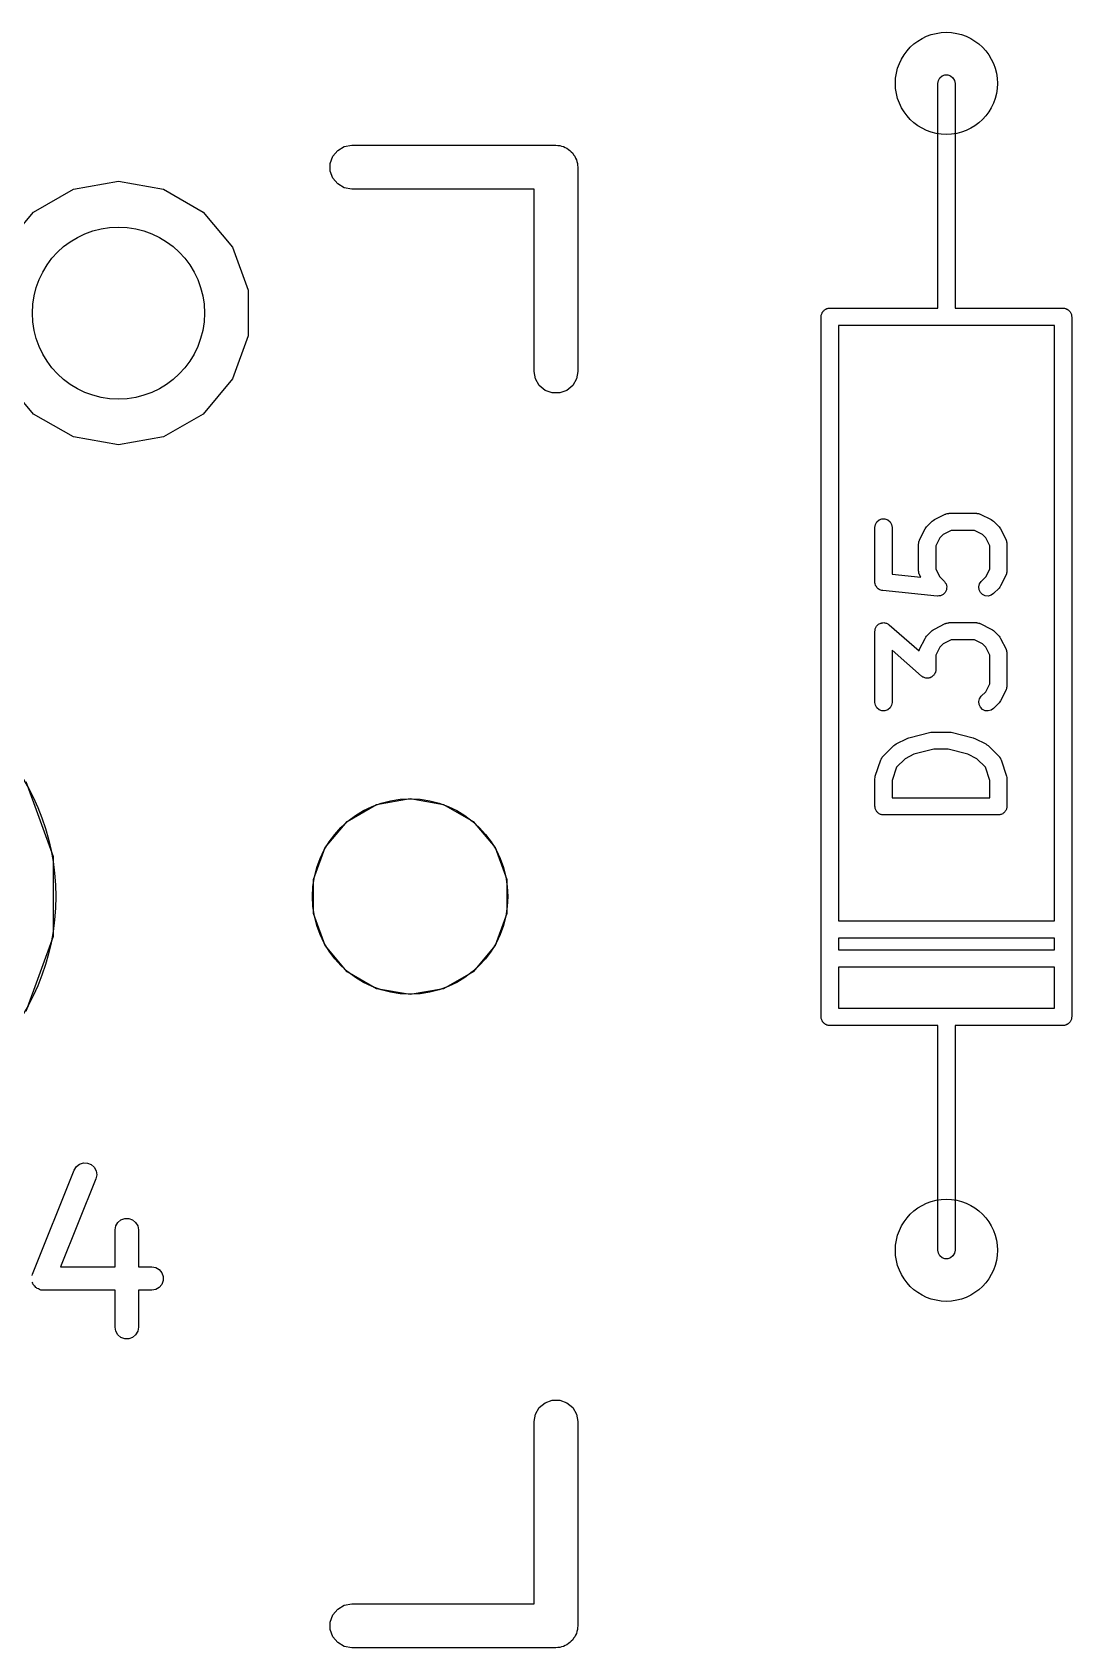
# Model space of a CAD drawing. Extents: x 35 to 203, y -146 to -25.
# Drawn here: x 114.04 to 123.09, y -104.54 to -90.48 of the extents above; entities that cross this region are included whole.
import ezdxf

# ---------------------------------------------------------------- set-up
doc = ezdxf.new("R2010")
doc.units = 0
doc.header["$MEASUREMENT"] = 0
doc.layers.get('0').update_dxf_attribs({"linetype": 'CONTINUOUS'})
doc.layers.add('BLACK', color=7, linetype='CONTINUOUS')

# ---------------------------------------------------------------- blocks, each defined once
blk = doc.blocks.new('PCB詳細')
at = {"layer": 'BLACK'}
for p, q in [((121.943, -90.8718), (121.962, -90.855)), ((121.962, -90.855), (121.987, -90.8461)), ((121.987, -90.8461), (122.013, -90.8461)), ((122.013, -90.8461), (122.037, -90.855)), ((122.037, -90.855), (122.057, -90.8718)), ((121.925, -90.92), (121.93, -90.8943)), ((121.925, -92.19), (121.925, -90.92)), ((121.93, -90.8943), (121.943, -90.8718)), ((122.057, -90.8718), (122.07, -90.8943)), ((122.07, -90.8943), (122.075, -90.92)), ((122.075, -90.92), (122.075, -92.19)), ((116.634, -91.6169), (116.657, -91.5547)), ((116.657, -91.5547), (116.7, -91.5041)), ((116.7, -91.5041), (116.757, -91.471)), ((116.757, -91.471), (116.822, -91.4595)), ((116.822, -91.4595), (118.6, -91.4595)), ((118.6, -91.4595), (118.616, -91.4624)), ((118.616, -91.4624), (118.633, -91.4624)), ((118.633, -91.4624), (118.649, -91.4681)), ((118.649, -91.4681), (118.665, -91.471)), ((118.665, -91.471), (118.68, -91.4793)), ((118.68, -91.4793), (118.695, -91.485)), ((118.695, -91.485), (118.708, -91.4957)), ((118.708, -91.4957), (118.722, -91.5041)), ((118.722, -91.5041), (118.733, -91.5168)), ((118.733, -91.5168), (118.746, -91.5275)), ((118.746, -91.5275), (118.754, -91.542)), ((118.754, -91.542), (118.765, -91.5547)), ((118.765, -91.5547), (118.771, -91.5704)), ((116.634, -91.6831), (116.634, -91.6169)), ((116.657, -91.7452), (116.634, -91.6831)), ((118.771, -91.5704), (118.779, -91.5848)), ((118.779, -91.5848), (118.782, -91.6013)), ((118.782, -91.6013), (118.788, -91.6169)), ((118.788, -91.6169), (118.788, -91.6336)), ((118.788, -91.6336), (118.79, -91.65)), ((118.79, -91.65), (118.79, -93.428)), ((114.398, -91.8418), (114.79, -91.7726)), ((114.79, -91.7726), (115.182, -91.8418)), ((116.7, -91.7959), (116.657, -91.7452)), ((116.757, -91.829), (116.7, -91.7959)), ((116.822, -91.8405), (116.757, -91.829)), ((118.409, -91.8405), (116.822, -91.8405)), ((118.409, -93.428), (118.409, -91.8405)), ((114.052, -92.0411), (114.398, -91.8418)), ((115.182, -91.8418), (115.528, -92.0411)), ((113.796, -92.3463), (114.052, -92.0411)), ((115.528, -92.0411), (115.784, -92.3463)), ((121.925, -92.877), (121.925, -92.19)), ((122.075, -92.19), (122.075, -92.877)), ((115.784, -92.3463), (115.92, -92.7208)), ((115.92, -92.7208), (115.92, -93.1192)), ((120.909, -92.952), (120.91, -92.9455)), ((120.909, -99.048), (120.909, -92.952)), ((120.91, -92.939), (120.912, -92.9328)), ((120.91, -92.9455), (120.91, -92.939)), ((120.912, -92.9328), (120.914, -92.9263)), ((120.914, -92.9263), (120.917, -92.9207)), ((120.917, -92.9207), (120.919, -92.9145)), ((120.919, -92.9145), (120.923, -92.9095)), ((120.923, -92.9095), (120.927, -92.9038)), ((120.927, -92.9038), (120.932, -92.8996)), ((120.932, -92.8996), (120.936, -92.8945)), ((120.936, -92.8945), (120.941, -92.8913)), ((120.941, -92.8913), (120.947, -92.887)), ((120.947, -92.887), (120.953, -92.8848)), ((120.953, -92.8848), (120.958, -92.8815)), ((120.958, -92.8815), (120.965, -92.8804)), ((120.965, -92.8804), (120.971, -92.8781)), ((120.971, -92.8781), (120.978, -92.8781)), ((120.978, -92.8781), (120.984, -92.877)), ((120.984, -92.877), (121.925, -92.877)), ((122.075, -92.877), (123.016, -92.877)), ((123.016, -92.877), (123.022, -92.8781)), ((123.022, -92.8781), (123.029, -92.8781)), ((123.029, -92.8781), (123.035, -92.8804)), ((123.035, -92.8804), (123.042, -92.8815)), ((123.042, -92.8815), (123.047, -92.8848)), ((123.047, -92.8848), (123.053, -92.887)), ((123.053, -92.887), (123.059, -92.8913)), ((123.059, -92.8913), (123.064, -92.8945)), ((123.064, -92.8945), (123.068, -92.8996)), ((123.068, -92.8996), (123.073, -92.9038)), ((123.073, -92.9038), (123.077, -92.9095)), ((123.077, -92.9095), (123.081, -92.9145)), ((123.081, -92.9145), (123.083, -92.9207)), ((123.083, -92.9207), (123.086, -92.9263)), ((123.086, -92.9263), (123.088, -92.9328)), ((123.088, -92.9328), (123.09, -92.939)), ((123.09, -92.939), (123.09, -92.9455)), ((123.09, -92.9455), (123.091, -92.952)), ((123.091, -92.952), (123.091, -99.048)), ((122, -93.027), (121.059, -93.027)), ((121.059, -93.027), (121.059, -98.211)), ((122.941, -93.027), (122, -93.027)), ((122.941, -98.211), (122.941, -93.027)), ((115.92, -93.1192), (115.784, -93.4937)), ((114.052, -93.7989), (113.796, -93.4937)), ((115.784, -93.4937), (115.528, -93.7989)), ((118.421, -93.4932), (118.409, -93.428)), ((118.454, -93.5505), (118.421, -93.4932)), ((118.779, -93.4932), (118.746, -93.5505)), ((118.79, -93.428), (118.779, -93.4932)), ((118.505, -93.593), (118.454, -93.5505)), ((118.567, -93.6156), (118.505, -93.593)), ((118.633, -93.6156), (118.567, -93.6156)), ((118.695, -93.593), (118.633, -93.6156)), ((118.746, -93.5505), (118.695, -93.593)), ((114.398, -93.9982), (114.052, -93.7989)), ((115.528, -93.7989), (115.182, -93.9982)), ((114.79, -94.0674), (114.398, -93.9982)), ((115.182, -93.9982), (114.79, -94.0674)), ((121.377, -94.7857), (121.382, -94.7601)), ((121.377, -95.2619), (121.377, -94.7857)), ((121.382, -94.7601), (121.395, -94.7375)), ((121.395, -94.7375), (121.415, -94.7208)), ((121.415, -94.7208), (121.439, -94.7119)), ((121.439, -94.7119), (121.465, -94.7119)), ((121.465, -94.7119), (121.49, -94.7208)), ((121.49, -94.7208), (121.51, -94.7375)), ((121.51, -94.7375), (121.523, -94.7601)), ((121.523, -94.7601), (121.527, -94.7857)), ((121.527, -94.7857), (121.527, -95.194)), ((121.814, -94.7998), (121.821, -94.7901)), ((121.821, -94.7901), (121.828, -94.7803)), ((121.828, -94.7803), (121.876, -94.7327)), ((121.876, -94.7327), (121.885, -94.7258)), ((121.885, -94.7258), (121.895, -94.7186)), ((121.895, -94.7186), (121.99, -94.671)), ((121.99, -94.671), (121.994, -94.6698)), ((121.994, -94.6698), (121.998, -94.6676)), ((121.998, -94.6676), (122.007, -94.6661)), ((122.007, -94.6661), (122.015, -94.6636)), ((122.015, -94.6636), (122.02, -94.6638)), ((122.02, -94.6638), (122.024, -94.6631)), ((122.024, -94.6631), (122.262, -94.6631)), ((122.262, -94.6631), (122.266, -94.6638)), ((122.266, -94.6638), (122.27, -94.6636)), ((122.27, -94.6636), (122.279, -94.6661)), ((122.279, -94.6661), (122.288, -94.6676)), ((122.288, -94.6676), (122.291, -94.6698)), ((122.291, -94.6698), (122.295, -94.671)), ((122.295, -94.671), (122.391, -94.7186)), ((122.391, -94.7186), (122.4, -94.7258)), ((122.4, -94.7258), (122.41, -94.7327)), ((122.41, -94.7327), (122.458, -94.7803)), ((122.458, -94.7803), (122.465, -94.7901)), ((122.465, -94.7901), (122.472, -94.7998)), ((121.758, -94.9286), (121.759, -94.9243)), ((121.758, -95.1667), (121.758, -94.9286)), ((121.759, -94.92), (121.761, -94.9116)), ((121.759, -94.9243), (121.759, -94.92)), ((121.761, -94.9116), (121.763, -94.9029)), ((121.763, -94.9029), (121.765, -94.8992)), ((121.765, -94.8992), (121.766, -94.895)), ((121.766, -94.895), (121.814, -94.7998)), ((121.943, -94.8778), (121.908, -94.9463)), ((121.973, -94.8474), (121.943, -94.8778)), ((122.042, -94.8131), (121.973, -94.8474)), ((122.244, -94.8131), (122.042, -94.8131)), ((122.313, -94.8474), (122.244, -94.8131)), ((122.343, -94.8778), (122.313, -94.8474)), ((122.377, -94.9463), (122.343, -94.8778)), ((122.472, -94.7998), (122.519, -94.895)), ((122.519, -94.895), (122.521, -94.8992)), ((122.521, -94.8992), (122.523, -94.9029)), ((122.523, -94.9029), (122.524, -94.9116)), ((122.524, -94.9116), (122.527, -94.92)), ((122.527, -94.92), (122.527, -94.9243)), ((122.527, -94.9243), (122.527, -94.9286)), ((122.527, -94.9286), (122.527, -95.1667)), ((121.908, -94.9463), (121.908, -95.149)), ((122.377, -95.149), (122.377, -94.9463)), ((121.527, -95.194), (121.776, -95.2188)), ((121.759, -95.1709), (121.758, -95.1667)), ((121.759, -95.1752), (121.759, -95.1709)), ((121.761, -95.1837), (121.759, -95.1752)), ((121.763, -95.1923), (121.761, -95.1837)), ((121.765, -95.1961), (121.763, -95.1923)), ((121.766, -95.2002), (121.765, -95.1961)), ((121.776, -95.2188), (121.766, -95.2002)), ((121.908, -95.149), (121.943, -95.2175)), ((122.343, -95.2175), (122.377, -95.149)), ((122.519, -95.2002), (122.472, -95.2954)), ((122.521, -95.1961), (122.519, -95.2002)), ((122.523, -95.1923), (122.521, -95.1961)), ((122.524, -95.1837), (122.523, -95.1923)), ((122.527, -95.1752), (122.524, -95.1837)), ((122.527, -95.1667), (122.527, -95.1709)), ((122.527, -95.1709), (122.527, -95.1752)), ((121.378, -95.2647), (121.377, -95.2619)), ((121.378, -95.2675), (121.378, -95.2647)), ((121.38, -95.2775), (121.378, -95.2675)), ((121.382, -95.2876), (121.38, -95.2775)), ((121.383, -95.29), (121.382, -95.2876)), ((121.384, -95.2928), (121.383, -95.29)), ((121.39, -95.3012), (121.384, -95.2928)), ((121.395, -95.3101), (121.39, -95.3012)), ((121.397, -95.3119), (121.395, -95.3101)), ((121.399, -95.3143), (121.397, -95.3119)), ((121.407, -95.3203), (121.399, -95.3143)), ((121.415, -95.3269), (121.407, -95.3203)), ((121.418, -95.3278), (121.415, -95.3269)), ((121.42, -95.3295), (121.418, -95.3278)), ((121.43, -95.3323), (121.42, -95.3295)), ((121.439, -95.3358), (121.43, -95.3323)), ((121.442, -95.3358), (121.439, -95.3358)), ((121.445, -95.3365), (121.442, -95.3358)), ((121.921, -95.3842), (121.445, -95.3365)), ((121.943, -95.2175), (121.982, -95.2565)), ((121.989, -95.3533), (121.98, -95.3621)), ((121.982, -95.2565), (121.982, -95.2569)), ((121.982, -95.2569), (121.982, -95.2572)), ((121.982, -95.2572), (121.989, -95.2676)), ((121.989, -95.2676), (121.997, -95.2778)), ((121.99, -95.3529), (121.989, -95.3533)), ((121.995, -95.3412), (121.99, -95.3525)), ((121.99, -95.3525), (121.99, -95.3529)), ((122.001, -95.3298), (121.995, -95.3412)), ((121.997, -95.2778), (121.997, -95.2783)), ((121.997, -95.2783), (121.997, -95.2787)), ((121.997, -95.2787), (122, -95.2909)), ((122, -95.2909), (122.003, -95.303)), ((122.002, -95.3165), (122.001, -95.3289)), ((122.001, -95.3289), (122.001, -95.3294)), ((122.001, -95.3294), (122.001, -95.3298)), ((122.003, -95.3039), (122.002, -95.3165)), ((122.003, -95.303), (122.003, -95.3035)), ((122.003, -95.3035), (122.003, -95.3039)), ((122.282, -95.303), (122.289, -95.2778)), ((122.285, -95.3289), (122.282, -95.303)), ((122.296, -95.3525), (122.285, -95.3289)), ((122.289, -95.2778), (122.304, -95.2565)), ((122.314, -95.371), (122.296, -95.3525)), ((122.304, -95.2565), (122.343, -95.2175)), ((122.458, -95.3149), (122.41, -95.3626)), ((122.465, -95.3051), (122.458, -95.3149)), ((122.472, -95.2954), (122.465, -95.3051)), ((121.922, -95.3841), (121.921, -95.3842)), ((121.934, -95.3831), (121.922, -95.3842)), ((121.922, -95.3842), (121.922, -95.3841)), ((121.947, -95.3822), (121.934, -95.3831)), ((121.948, -95.382), (121.947, -95.3822)), ((121.959, -95.3767), (121.948, -95.382)), ((121.948, -95.382), (121.948, -95.382)), ((121.971, -95.3715), (121.959, -95.3767)), ((121.972, -95.371), (121.971, -95.3712)), ((121.971, -95.3712), (121.971, -95.3715)), ((121.98, -95.3621), (121.972, -95.371)), ((122.338, -95.382), (122.314, -95.371)), ((122.364, -95.3842), (122.338, -95.382)), ((122.389, -95.3775), (122.364, -95.3842)), ((122.41, -95.3626), (122.389, -95.3775)), ((121.395, -95.6423), (121.401, -95.6376)), ((121.401, -95.6376), (121.405, -95.632)), ((121.405, -95.632), (121.41, -95.6292)), ((121.41, -95.6292), (121.415, -95.6255)), ((121.415, -95.6255), (121.422, -95.623)), ((121.422, -95.623), (121.428, -95.6195)), ((121.428, -95.6195), (121.434, -95.6186)), ((121.434, -95.6186), (121.439, -95.6166)), ((121.439, -95.6166), (121.447, -95.6166)), ((121.447, -95.6166), (121.454, -95.6155)), ((121.454, -95.6155), (121.46, -95.6166)), ((121.46, -95.6166), (121.465, -95.6166)), ((121.465, -95.6166), (121.472, -95.6191)), ((121.472, -95.6191), (121.479, -95.6205)), ((121.479, -95.6205), (121.484, -95.6235)), ((121.484, -95.6235), (121.49, -95.6255)), ((121.49, -95.6255), (121.495, -95.6302)), ((121.495, -95.6302), (121.502, -95.634)), ((121.502, -95.634), (121.762, -95.8615)), ((121.895, -95.671), (121.99, -95.6234)), ((121.99, -95.6234), (121.994, -95.6222)), ((121.994, -95.6222), (121.998, -95.62)), ((121.998, -95.62), (122.007, -95.6185)), ((122.007, -95.6185), (122.015, -95.616)), ((122.015, -95.616), (122.02, -95.6162)), ((122.02, -95.6162), (122.024, -95.6155)), ((122.024, -95.6155), (122.262, -95.6155)), ((122.262, -95.6155), (122.266, -95.6162)), ((122.266, -95.6162), (122.27, -95.616)), ((122.27, -95.616), (122.279, -95.6185)), ((122.279, -95.6185), (122.288, -95.62)), ((122.288, -95.62), (122.291, -95.6222)), ((122.291, -95.6222), (122.295, -95.6234)), ((122.295, -95.6234), (122.391, -95.671)), ((121.377, -95.6905), (121.379, -95.6833)), ((121.377, -96.3095), (121.377, -95.6905)), ((121.379, -95.6759), (121.381, -95.6705)), ((121.379, -95.6833), (121.379, -95.6759)), ((121.381, -95.6705), (121.382, -95.6648)), ((121.382, -95.6648), (121.386, -95.6585)), ((121.386, -95.6585), (121.388, -95.6516)), ((121.388, -95.6516), (121.392, -95.6473)), ((121.392, -95.6473), (121.395, -95.6423)), ((121.766, -95.8474), (121.814, -95.7522)), ((121.814, -95.7522), (121.821, -95.7425)), ((121.821, -95.7425), (121.828, -95.7327)), ((121.828, -95.7327), (121.876, -95.6851)), ((121.876, -95.6851), (121.885, -95.6782)), ((121.885, -95.6782), (121.895, -95.671)), ((122.042, -95.7655), (121.973, -95.7997)), ((122.244, -95.7655), (122.042, -95.7655)), ((122.313, -95.7997), (122.244, -95.7655)), ((122.391, -95.671), (122.4, -95.6782)), ((122.4, -95.6782), (122.41, -95.6851)), ((122.41, -95.6851), (122.458, -95.7327)), ((122.458, -95.7327), (122.465, -95.7425)), ((122.465, -95.7425), (122.472, -95.7522)), ((122.472, -95.7522), (122.519, -95.8474)), ((121.784, -96.0803), (121.527, -95.8558)), ((121.527, -95.8558), (121.527, -96.3095)), ((121.762, -95.8615), (121.763, -95.8553)), ((121.763, -95.8553), (121.765, -95.8516)), ((121.765, -95.8516), (121.766, -95.8474)), ((121.943, -95.8301), (121.908, -95.8987)), ((121.908, -95.8987), (121.908, -96.0238)), ((121.973, -95.7997), (121.943, -95.8301)), ((122.343, -95.8301), (122.313, -95.7997)), ((122.377, -95.8987), (122.343, -95.8301)), ((122.377, -96.149), (122.377, -95.8987)), ((122.519, -95.8474), (122.521, -95.8516)), ((122.521, -95.8516), (122.523, -95.8553)), ((122.523, -95.8553), (122.524, -95.864)), ((122.524, -95.864), (122.527, -95.8724)), ((122.527, -95.8724), (122.527, -95.8767)), ((122.527, -95.8767), (122.527, -95.881)), ((122.527, -95.881), (122.527, -96.1667)), ((121.9, -96.0558), (121.897, -96.0626)), ((121.904, -96.0495), (121.9, -96.0558)), ((121.905, -96.0438), (121.904, -96.0495)), ((121.907, -96.0384), (121.905, -96.0438)), ((121.908, -96.0238), (121.907, -96.031)), ((121.907, -96.031), (121.907, -96.0384)), ((121.79, -96.084), (121.784, -96.0803)), ((121.796, -96.0888), (121.79, -96.084)), ((121.801, -96.0907), (121.796, -96.0888)), ((121.806, -96.0937), (121.801, -96.0907)), ((121.813, -96.0952), (121.806, -96.0937)), ((121.82, -96.0977), (121.813, -96.0952)), ((121.826, -96.0977), (121.82, -96.0977)), ((121.832, -96.0988), (121.826, -96.0977)), ((121.839, -96.0977), (121.832, -96.0988)), ((121.846, -96.0977), (121.839, -96.0977)), ((121.852, -96.0957), (121.846, -96.0977)), ((121.858, -96.0948), (121.852, -96.0957)), ((121.864, -96.0913), (121.858, -96.0948)), ((121.871, -96.0888), (121.864, -96.0913)), ((121.875, -96.085), (121.871, -96.0888)), ((121.88, -96.0823), (121.875, -96.085)), ((121.885, -96.0767), (121.88, -96.0823)), ((121.891, -96.072), (121.885, -96.0767)), ((121.894, -96.067), (121.891, -96.072)), ((121.897, -96.0626), (121.894, -96.067)), ((122.343, -96.2175), (122.377, -96.149)), ((122.519, -96.2002), (122.472, -96.2954)), ((122.521, -96.1961), (122.519, -96.2002)), ((122.523, -96.1923), (122.521, -96.1961)), ((122.524, -96.1837), (122.523, -96.1923)), ((122.527, -96.1752), (122.524, -96.1837)), ((122.527, -96.1667), (122.527, -96.1709)), ((122.527, -96.1709), (122.527, -96.1752)), ((121.382, -96.3352), (121.377, -96.3095)), ((121.395, -96.3577), (121.382, -96.3352)), ((121.523, -96.3352), (121.51, -96.3577)), ((121.527, -96.3095), (121.523, -96.3352)), ((122.282, -96.303), (122.289, -96.2778)), ((122.285, -96.3289), (122.282, -96.303)), ((122.296, -96.3525), (122.285, -96.3289)), ((122.289, -96.2778), (122.304, -96.2565)), ((122.304, -96.2565), (122.343, -96.2175)), ((122.458, -96.3149), (122.41, -96.3626)), ((122.465, -96.3051), (122.458, -96.3149)), ((122.472, -96.2954), (122.465, -96.3051)), ((121.415, -96.3745), (121.395, -96.3577)), ((121.439, -96.3834), (121.415, -96.3745)), ((121.465, -96.3834), (121.439, -96.3834)), ((121.49, -96.3745), (121.465, -96.3834)), ((121.51, -96.3577), (121.49, -96.3745)), ((122.314, -96.371), (122.296, -96.3525)), ((122.338, -96.382), (122.314, -96.371)), ((122.364, -96.3842), (122.338, -96.382)), ((122.389, -96.3775), (122.364, -96.3842)), ((122.41, -96.3626), (122.389, -96.3775)), ((121.657, -96.6234), (121.665, -96.6211)), ((121.665, -96.6211), (121.672, -96.6177)), ((121.672, -96.6177), (121.863, -96.5701)), ((121.863, -96.5701), (121.872, -96.5694)), ((121.872, -96.5694), (121.881, -96.5679)), ((121.881, -96.5679), (122.024, -96.5679)), ((122.024, -96.5679), (122.033, -96.5694)), ((122.033, -96.5694), (122.042, -96.5701)), ((122.042, -96.5701), (122.232, -96.6177)), ((122.232, -96.6177), (122.24, -96.6211)), ((122.24, -96.6211), (122.248, -96.6234)), ((121.447, -96.7803), (121.542, -96.6851)), ((121.542, -96.6851), (121.552, -96.6782)), ((121.552, -96.6782), (121.562, -96.671)), ((121.562, -96.671), (121.657, -96.6234)), ((121.717, -96.7612), (121.64, -96.7997)), ((121.89, -96.7179), (121.717, -96.7612)), ((122.015, -96.7179), (121.89, -96.7179)), ((122.188, -96.7612), (122.015, -96.7179)), ((122.265, -96.7997), (122.188, -96.7612)), ((122.248, -96.6234), (122.343, -96.671)), ((122.343, -96.671), (122.353, -96.6782)), ((122.353, -96.6782), (122.363, -96.6851)), ((122.363, -96.6851), (122.458, -96.7803)), ((121.381, -96.9525), (121.429, -96.8096)), ((121.429, -96.8096), (121.431, -96.8058)), ((121.431, -96.8058), (121.432, -96.8016)), ((121.432, -96.8016), (121.437, -96.7944)), ((121.437, -96.7944), (121.441, -96.7867)), ((121.441, -96.7867), (121.444, -96.7838)), ((121.444, -96.7838), (121.447, -96.7803)), ((121.566, -96.8738), (121.527, -96.9884)), ((121.64, -96.7997), (121.566, -96.8738)), ((122.339, -96.8738), (122.265, -96.7997)), ((122.377, -96.9884), (122.339, -96.8738)), ((122.458, -96.7803), (122.46, -96.7838)), ((122.46, -96.7838), (122.464, -96.7867)), ((122.464, -96.7867), (122.468, -96.7944)), ((122.468, -96.7944), (122.473, -96.8016)), ((122.473, -96.8016), (122.474, -96.8058)), ((122.474, -96.8058), (122.476, -96.8096)), ((122.476, -96.8096), (122.524, -96.9525)), ((113.983, -96.9992), (114.221, -97.6524)), ((121.377, -96.9762), (121.379, -96.9643)), ((121.377, -97.2143), (121.377, -96.9762)), ((121.379, -96.9643), (121.381, -96.9525)), ((121.527, -96.9884), (121.527, -97.1393)), ((122.377, -97.1393), (122.377, -96.9884)), ((122.524, -96.9525), (122.525, -96.9643)), ((122.525, -96.9643), (122.527, -96.9762)), ((122.527, -96.9762), (122.527, -97.2143)), ((117.038, -97.1974), (117.33, -97.1458)), ((117.33, -97.1458), (117.622, -97.1974)), ((121.527, -97.1393), (122.377, -97.1393)), ((116.781, -97.3457), (117.038, -97.1974)), ((117.622, -97.1974), (117.879, -97.3457)), ((121.379, -97.2207), (121.377, -97.2143)), ((121.379, -97.2273), (121.379, -97.2207)), ((121.381, -97.2335), (121.379, -97.2273)), ((121.382, -97.2399), (121.381, -97.2335)), ((121.385, -97.2456), (121.382, -97.2399)), ((121.387, -97.2518), (121.385, -97.2456)), ((121.392, -97.2568), (121.387, -97.2518)), ((121.395, -97.2625), (121.392, -97.2568)), ((121.4, -97.2667), (121.395, -97.2625)), ((121.404, -97.2717), (121.4, -97.2667)), ((121.41, -97.275), (121.404, -97.2717)), ((121.415, -97.2792), (121.41, -97.275)), ((121.421, -97.2815), (121.415, -97.2792)), ((121.427, -97.2848), (121.421, -97.2815)), ((121.433, -97.2859), (121.427, -97.2848)), ((121.439, -97.2881), (121.433, -97.2859)), ((121.446, -97.2881), (121.439, -97.2881)), ((121.452, -97.2893), (121.446, -97.2881)), ((122.452, -97.2893), (121.452, -97.2893)), ((122.459, -97.2881), (122.452, -97.2893)), ((122.465, -97.2881), (122.459, -97.2881)), ((122.472, -97.2859), (122.465, -97.2881)), ((122.478, -97.2848), (122.472, -97.2859)), ((122.484, -97.2815), (122.478, -97.2848)), ((122.49, -97.2792), (122.484, -97.2815)), ((122.495, -97.275), (122.49, -97.2792)), ((122.501, -97.2717), (122.495, -97.275)), ((122.505, -97.2667), (122.501, -97.2717)), ((122.51, -97.2625), (122.505, -97.2667)), ((122.513, -97.2568), (122.51, -97.2625)), ((122.517, -97.2518), (122.513, -97.2568)), ((122.52, -97.2456), (122.517, -97.2518)), ((122.523, -97.2399), (122.52, -97.2456)), ((122.524, -97.2335), (122.523, -97.2399)), ((122.526, -97.2273), (122.524, -97.2335)), ((122.527, -97.2143), (122.526, -97.2207)), ((122.526, -97.2207), (122.526, -97.2273)), ((116.59, -97.5729), (116.781, -97.3457)), ((117.879, -97.3457), (118.07, -97.5729)), ((116.489, -97.8517), (116.59, -97.5729)), ((118.07, -97.5729), (118.171, -97.8517)), ((114.221, -97.6524), (114.221, -98.3476)), ((116.489, -98.1483), (116.489, -97.8517)), ((118.171, -97.8517), (118.171, -98.1483)), ((116.59, -98.4271), (116.489, -98.1483)), ((118.171, -98.1483), (118.07, -98.4271)), ((121.059, -98.211), (122.941, -98.211)), ((114.221, -98.3476), (113.983, -99.0008)), ((116.781, -98.6543), (116.59, -98.4271)), ((118.07, -98.4271), (117.879, -98.6543)), ((121.059, -98.361), (121.059, -98.465)), ((122.941, -98.361), (121.059, -98.361)), ((122.941, -98.465), (122.941, -98.361)), ((121.059, -98.465), (122.941, -98.465)), ((117.038, -98.8026), (116.781, -98.6543)), ((117.879, -98.6543), (117.622, -98.8026)), ((122.941, -98.615), (121.059, -98.615)), ((121.059, -98.615), (121.059, -98.973)), ((122.941, -98.973), (122.941, -98.615)), ((117.33, -98.8541), (117.038, -98.8026)), ((117.622, -98.8026), (117.33, -98.8541)), ((121.059, -98.973), (122, -98.973)), ((122, -98.973), (122.941, -98.973)), ((120.91, -99.0545), (120.909, -99.048)), ((120.91, -99.061), (120.91, -99.0545)), ((120.912, -99.0672), (120.91, -99.061)), ((120.914, -99.0737), (120.912, -99.0672)), ((120.917, -99.0793), (120.914, -99.0737)), ((120.919, -99.0855), (120.917, -99.0793)), ((120.923, -99.0905), (120.919, -99.0855)), ((120.927, -99.0962), (120.923, -99.0905)), ((120.932, -99.1004), (120.927, -99.0962)), ((120.936, -99.1055), (120.932, -99.1004)), ((120.941, -99.1087), (120.936, -99.1055)), ((120.947, -99.113), (120.941, -99.1087)), ((120.953, -99.1152), (120.947, -99.113)), ((120.958, -99.1185), (120.953, -99.1152)), ((120.965, -99.1196), (120.958, -99.1185)), ((120.971, -99.1219), (120.965, -99.1196)), ((120.978, -99.1219), (120.971, -99.1219)), ((120.984, -99.123), (120.978, -99.1219)), ((121.925, -99.123), (120.984, -99.123)), ((121.925, -99.81), (121.925, -99.123)), ((123.016, -99.123), (122.075, -99.123)), ((122.075, -99.123), (122.075, -99.81)), ((123.022, -99.1219), (123.016, -99.123)), ((123.029, -99.1219), (123.022, -99.1219)), ((123.035, -99.1196), (123.029, -99.1219)), ((123.042, -99.1185), (123.035, -99.1196)), ((123.047, -99.1152), (123.042, -99.1185)), ((123.053, -99.113), (123.047, -99.1152)), ((123.059, -99.1087), (123.053, -99.113)), ((123.064, -99.1055), (123.059, -99.1087)), ((123.068, -99.1004), (123.064, -99.1055)), ((123.073, -99.0962), (123.068, -99.1004)), ((123.077, -99.0905), (123.073, -99.0962)), ((123.081, -99.0855), (123.077, -99.0905)), ((123.083, -99.0793), (123.081, -99.0855)), ((123.086, -99.0737), (123.083, -99.0793)), ((123.088, -99.0672), (123.086, -99.0737)), ((123.09, -99.061), (123.088, -99.0672)), ((123.091, -99.048), (123.09, -99.0545)), ((123.09, -99.0545), (123.09, -99.061)), ((121.925, -101.08), (121.925, -99.81)), ((122.075, -99.81), (122.075, -101.08)), ((114.043, -101.288), (114.405, -100.381)), ((114.405, -100.381), (114.424, -100.351)), ((114.424, -100.351), (114.452, -100.33)), ((114.452, -100.33), (114.485, -100.318)), ((114.485, -100.318), (114.52, -100.32)), ((114.52, -100.32), (114.553, -100.333)), ((114.553, -100.333), (114.58, -100.356)), ((114.58, -100.356), (114.596, -100.387)), ((114.596, -100.387), (114.601, -100.422)), ((114.594, -100.457), (114.287, -101.225)), ((114.601, -100.422), (114.594, -100.457)), ((114.767, -100.868), (114.785, -100.838)), ((114.785, -100.838), (114.812, -100.815)), ((114.812, -100.815), (114.845, -100.803)), ((114.845, -100.803), (114.88, -100.803)), ((114.88, -100.803), (114.913, -100.815)), ((114.913, -100.815), (114.94, -100.838)), ((114.94, -100.838), (114.958, -100.868)), ((114.761, -100.903), (114.767, -100.868)), ((114.761, -101.225), (114.761, -100.903)), ((114.958, -100.868), (114.964, -100.903)), ((114.964, -100.903), (114.964, -101.225)), ((121.93, -101.106), (121.925, -101.08)), ((121.943, -101.128), (121.93, -101.106)), ((122.07, -101.106), (122.057, -101.128)), ((122.075, -101.08), (122.07, -101.106)), ((114.287, -101.225), (114.761, -101.225)), ((114.964, -101.225), (115.08, -101.225)), ((115.08, -101.225), (115.115, -101.231)), ((115.115, -101.231), (115.146, -101.248)), ((115.146, -101.248), (115.168, -101.275)), ((121.962, -101.145), (121.943, -101.128)), ((121.987, -101.154), (121.962, -101.145)), ((122.013, -101.154), (121.987, -101.154)), ((122.037, -101.145), (122.013, -101.154)), ((122.057, -101.128), (122.037, -101.145)), ((114.04, -101.299), (114.043, -101.288)), ((114.045, -101.367), (114.04, -101.358)), ((114.049, -101.377), (114.045, -101.367)), ((114.054, -101.383), (114.049, -101.377)), ((114.057, -101.389), (114.054, -101.383)), ((114.065, -101.396), (114.057, -101.389)), ((114.072, -101.404), (114.065, -101.396)), ((114.078, -101.408), (114.072, -101.404)), ((115.146, -101.404), (115.115, -101.422)), ((115.168, -101.377), (115.146, -101.404)), ((115.168, -101.275), (115.18, -101.309)), ((115.18, -101.344), (115.168, -101.377)), ((115.18, -101.309), (115.18, -101.344)), ((114.083, -101.413), (114.078, -101.408)), ((114.093, -101.416), (114.083, -101.413)), ((114.102, -101.422), (114.093, -101.416)), ((114.109, -101.423), (114.102, -101.422)), ((114.116, -101.426), (114.109, -101.423)), ((114.127, -101.426), (114.116, -101.426)), ((114.137, -101.428), (114.127, -101.426)), ((114.761, -101.428), (114.137, -101.428)), ((114.761, -101.75), (114.761, -101.428)), ((115.08, -101.428), (114.964, -101.428)), ((114.964, -101.428), (114.964, -101.75)), ((115.115, -101.422), (115.08, -101.428)), ((114.767, -101.784), (114.761, -101.75)), ((114.785, -101.815), (114.767, -101.784)), ((114.812, -101.838), (114.785, -101.815)), ((114.94, -101.815), (114.913, -101.838)), ((114.958, -101.784), (114.94, -101.815)), ((114.964, -101.75), (114.958, -101.784)), ((114.845, -101.85), (114.812, -101.838)), ((114.88, -101.85), (114.845, -101.85)), ((114.913, -101.838), (114.88, -101.85)), ((118.505, -102.407), (118.567, -102.384)), ((118.567, -102.384), (118.633, -102.384)), ((118.633, -102.384), (118.695, -102.407)), ((118.409, -102.572), (118.421, -102.507)), ((118.421, -102.507), (118.454, -102.45)), ((118.454, -102.45), (118.505, -102.407)), ((118.695, -102.407), (118.746, -102.45)), ((118.746, -102.45), (118.779, -102.507)), ((118.779, -102.507), (118.79, -102.572)), ((118.409, -104.159), (118.409, -102.572)), ((118.79, -102.572), (118.79, -104.35)), ((116.657, -104.255), (116.7, -104.204)), ((116.7, -104.204), (116.757, -104.171)), ((116.757, -104.171), (116.822, -104.159)), ((116.822, -104.159), (118.409, -104.159)), ((116.634, -104.317), (116.657, -104.255)), ((116.634, -104.383), (116.634, -104.317)), ((118.79, -104.35), (118.788, -104.366)), ((116.657, -104.445), (116.634, -104.383)), ((116.7, -104.496), (116.657, -104.445)), ((116.757, -104.529), (116.7, -104.496)), ((118.722, -104.496), (118.708, -104.504)), ((118.733, -104.483), (118.722, -104.496)), ((118.746, -104.472), (118.733, -104.483)), ((118.754, -104.458), (118.746, -104.472)), ((118.765, -104.445), (118.754, -104.458)), ((118.771, -104.43), (118.765, -104.445)), ((118.779, -104.415), (118.771, -104.43)), ((118.782, -104.399), (118.779, -104.415)), ((118.788, -104.383), (118.782, -104.399)), ((118.788, -104.366), (118.788, -104.383)), ((116.822, -104.54), (116.757, -104.529)), ((118.6, -104.54), (116.822, -104.54)), ((118.616, -104.538), (118.6, -104.54)), ((118.633, -104.538), (118.616, -104.538)), ((118.649, -104.532), (118.633, -104.538)), ((118.665, -104.529), (118.649, -104.532)), ((118.68, -104.521), (118.665, -104.529)), ((118.695, -104.515), (118.68, -104.521)), ((118.708, -104.504), (118.695, -104.515))]:
    blk.add_line(p, q, dxfattribs=at)
for centre, radius in [((122, -90.92), 0.4445), ((114.79, -92.92), 0.7493), ((112.25, -98), 1.9939), ((117.33, -98), 0.8509), ((122, -101.08), 0.4445)]:
    blk.add_circle(centre, radius, dxfattribs=at)

msp = doc.modelspace()

# ---------------------------------------------------------------- block references
at = {"linetype": 'ByBlock'}
msp.add_blockref('PCB詳細', (0, 0), dxfattribs=at)

doc.saveas('drawing.dxf')
